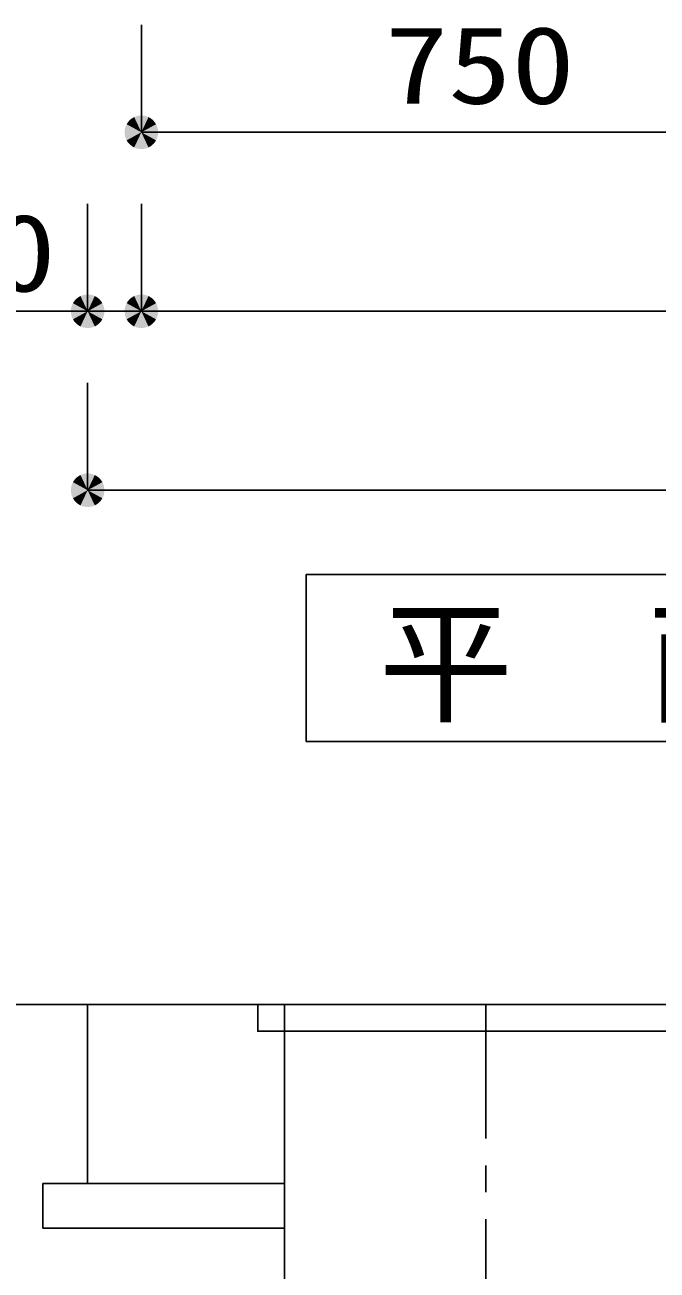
# Model space of a CAD drawing. Units: millimetres, scale not verified. Extents: x -23960 to 8910, y -6308 to 6308.
# Drawn here: x -5934 to -5227, y -1890 to -498 of the extents above; entities that cross this region are included whole.
import ezdxf
from ezdxf.enums import TextEntityAlignment as Align

# ---------------------------------------------------------------- set-up
doc = ezdxf.new("R2010")
doc.units = ezdxf.units.MM
doc.header["$LTSCALE"] = 30
doc.linetypes.add('CHAIN1', pattern=[8, 5, -1, 1, -1])
for name, color, linetype, lineweight in [('0-1_空気管', 3, 'Continuous', 25), ('0-2_製作', 3, 'Continuous', 25), ('0-3_00クル-フ-6寸法', 132, 'Continuous', 25), ('0-4_機器', 2, 'Continuous', 25)]:
    doc.layers.add(name, color=color, linetype=linetype, lineweight=lineweight)
doc.styles.add('ＭＳ ゴシック', font='')
doc.styles.get('ＭＳ ゴシック').set_extended_font_data('MS Gothic')

msp = doc.modelspace()

# ---------------------------------------------------------------- linework, layer by layer
at = {"layer": '0-1_空気管'}
for p, q in [((-5693.92, -1593.08), (-3728.57, -1593.08)), ((-5643.43, -1928.08), (-5643.43, -1593.08))]:
    msp.add_line(p, q, dxfattribs=at)
at = {"layer": '0-1_空気管', "linetype": 'CHAIN1'}
msp.add_line((-5418.57, -1593.08), (-5418.57, -1944.3), dxfattribs=at)
at = {"layer": '0-1_空気管'}
msp.add_lwpolyline([(-5673.57, -1593.08), (-5673.57, -1623.08), (-5163.57, -1623.08)], dxfattribs=at)
at = {"layer": '0-2_製作', "color": 2}
msp.add_line((-6879.34, -1593.08), (-5827.57, -1593.08), dxfattribs=at)
at = {"layer": '0-2_製作'}
msp.add_line((-5643.43, -1653.08), (-5643.43, -1924.88), dxfattribs=at)
at = {"layer": '0-3_00クル-フ-6寸法', "color": 4}
for p, q in [((-5803.57, -498.49), (-5803.57, -618.49)), ((-5803.57, -618.49), (-5053.6, -618.49)), ((-5863.57, -698.49), (-5863.57, -818.49)), ((-5803.57, -698.49), (-5803.57, -818.49)), ((-5803.57, -698.49), (-5803.57, -818.49)), ((-5863.57, -818.49), (-6059.2, -818.49)), ((-5803.57, -818.49), (-5863.57, -818.49)), ((-3593.6, -818.49), (-5803.57, -818.49)), ((-5863.57, -898.49), (-5863.57, -1018.49)), ((-3533.6, -1018.49), (-5863.57, -1018.49))]:
    msp.add_line(p, q, dxfattribs=at)
at = {"layer": '0-3_00クル-フ-6寸法'}
for points in [[(-5803.57, -618.49), (-5821.73, -613.83), (-5821, -611.59)], [(-5803.57, -618.49), (-5821, -611.59), (-5820, -609.46)], [(-5803.57, -618.49), (-5820, -609.46), (-5818.73, -607.47)], [(-5803.57, -618.49), (-5818.73, -607.47), (-5817.23, -605.65)], [(-5803.57, -618.49), (-5817.23, -605.65), (-5815.52, -604.04)], [(-5803.57, -618.49), (-5815.52, -604.04), (-5813.61, -602.66)], [(-5803.57, -618.49), (-5813.61, -602.66), (-5811.55, -601.52)], [(-5803.57, -618.49), (-5811.55, -601.52), (-5809.36, -600.66)], [(-5803.57, -618.49), (-5809.36, -600.66), (-5807.08, -600.07)], [(-5803.57, -618.49), (-5807.08, -600.07), (-5804.74, -599.77)], [(-5803.57, -618.49), (-5804.74, -599.77), (-5802.39, -599.77)], [(-5803.57, -618.49), (-5802.39, -599.77), (-5800.05, -600.07)], [(-5803.57, -618.49), (-5800.05, -600.07), (-5797.77, -600.66)], [(-5803.57, -618.49), (-5797.77, -600.66), (-5795.58, -601.52)], [(-5803.57, -618.49), (-5795.58, -601.52), (-5793.52, -602.66)], [(-5803.57, -618.49), (-5793.52, -602.66), (-5791.61, -604.04)], [(-5803.57, -618.49), (-5791.61, -604.04), (-5789.9, -605.65)], [(-5803.57, -618.49), (-5789.9, -605.65), (-5788.4, -607.47)], [(-5803.57, -618.49), (-5788.4, -607.47), (-5787.13, -609.46)], [(-5803.57, -618.49), (-5787.13, -609.46), (-5786.13, -611.59)], [(-5803.57, -618.49), (-5786.13, -611.59), (-5785.4, -613.83)], [(-5803.57, -618.49), (-5822.32, -618.49), (-5822.17, -616.14)], [(-5803.57, -618.49), (-5822.17, -620.84), (-5822.32, -618.49)], [(-5803.57, -618.49), (-5822.17, -616.14), (-5821.73, -613.83)], [(-5803.57, -618.49), (-5821.73, -623.15), (-5822.17, -620.84)], [(-5803.57, -618.49), (-5821, -625.39), (-5821.73, -623.15)], [(-5803.57, -618.49), (-5820, -627.52), (-5821, -625.39)], [(-5803.57, -618.49), (-5818.73, -629.51), (-5820, -627.52)], [(-5803.57, -618.49), (-5817.23, -631.32), (-5818.73, -629.51)], [(-5803.57, -618.49), (-5815.52, -632.94), (-5817.23, -631.32)], [(-5803.57, -618.49), (-5813.61, -634.32), (-5815.52, -632.94)], [(-5803.57, -618.49), (-5811.55, -635.45), (-5813.61, -634.32)], [(-5803.57, -618.49), (-5809.36, -636.32), (-5811.55, -635.45)], [(-5803.57, -618.49), (-5807.08, -636.91), (-5809.36, -636.32)], [(-5803.57, -618.49), (-5804.74, -637.2), (-5807.08, -636.91)], [(-5803.57, -618.49), (-5802.39, -637.2), (-5804.74, -637.2)], [(-5803.57, -618.49), (-5785.4, -613.83), (-5784.96, -616.14)], [(-5803.57, -618.49), (-5784.96, -616.14), (-5784.82, -618.49)], [(-5803.57, -618.49), (-5800.05, -636.91), (-5802.39, -637.2)], [(-5803.57, -618.49), (-5797.77, -636.32), (-5800.05, -636.91)], [(-5803.57, -618.49), (-5795.58, -635.45), (-5797.77, -636.32)], [(-5803.57, -618.49), (-5793.52, -634.32), (-5795.58, -635.45)], [(-5803.57, -618.49), (-5791.61, -632.94), (-5793.52, -634.32)], [(-5803.57, -618.49), (-5789.9, -631.32), (-5791.61, -632.94)], [(-5803.57, -618.49), (-5788.4, -629.51), (-5789.9, -631.32)], [(-5803.57, -618.49), (-5787.13, -627.52), (-5788.4, -629.51)], [(-5803.57, -618.49), (-5786.13, -625.39), (-5787.13, -627.52)], [(-5803.57, -618.49), (-5785.4, -623.15), (-5786.13, -625.39)], [(-5803.57, -618.49), (-5784.96, -620.84), (-5785.4, -623.15)], [(-5803.57, -618.49), (-5784.82, -618.49), (-5784.96, -620.84)], [(-5863.57, -818.49), (-5878.73, -807.47), (-5877.23, -805.65)], [(-5863.57, -818.49), (-5877.23, -805.65), (-5875.52, -804.04)], [(-5863.57, -818.49), (-5875.52, -804.04), (-5873.61, -802.66)], [(-5863.57, -818.49), (-5873.61, -802.66), (-5871.55, -801.52)], [(-5863.57, -818.49), (-5871.55, -801.52), (-5869.36, -800.66)], [(-5863.57, -818.49), (-5869.36, -800.66), (-5867.08, -800.07)], [(-5863.57, -818.49), (-5867.08, -800.07), (-5864.74, -799.77)], [(-5863.57, -818.49), (-5864.74, -799.77), (-5862.39, -799.77)], [(-5863.57, -818.49), (-5862.39, -799.77), (-5860.05, -800.07)], [(-5863.57, -818.49), (-5860.05, -800.07), (-5857.77, -800.66)], [(-5863.57, -818.49), (-5857.77, -800.66), (-5855.58, -801.52)], [(-5863.57, -818.49), (-5855.58, -801.52), (-5853.52, -802.66)], [(-5863.57, -818.49), (-5853.52, -802.66), (-5851.61, -804.04)], [(-5863.57, -818.49), (-5851.61, -804.04), (-5849.9, -805.65)], [(-5863.57, -818.49), (-5849.9, -805.65), (-5848.4, -807.47)], [(-5803.57, -818.49), (-5818.73, -807.47), (-5817.23, -805.65)], [(-5803.57, -818.49), (-5818.73, -807.47), (-5817.23, -805.65)], [(-5803.57, -818.49), (-5817.23, -805.65), (-5815.52, -804.04)], [(-5803.57, -818.49), (-5817.23, -805.65), (-5815.52, -804.04)], [(-5803.57, -818.49), (-5815.52, -804.04), (-5813.61, -802.66)], [(-5803.57, -818.49), (-5815.52, -804.04), (-5813.61, -802.66)], [(-5803.57, -818.49), (-5813.61, -802.66), (-5811.55, -801.52)], [(-5803.57, -818.49), (-5813.61, -802.66), (-5811.55, -801.52)], [(-5803.57, -818.49), (-5811.55, -801.52), (-5809.36, -800.66)], [(-5803.57, -818.49), (-5811.55, -801.52), (-5809.36, -800.66)], [(-5803.57, -818.49), (-5809.36, -800.66), (-5807.08, -800.07)], [(-5803.57, -818.49), (-5809.36, -800.66), (-5807.08, -800.07)], [(-5803.57, -818.49), (-5807.08, -800.07), (-5804.74, -799.77)], [(-5803.57, -818.49), (-5807.08, -800.07), (-5804.74, -799.77)], [(-5803.57, -818.49), (-5804.74, -799.77), (-5802.39, -799.77)], [(-5803.57, -818.49), (-5804.74, -799.77), (-5802.39, -799.77)], [(-5803.57, -818.49), (-5802.39, -799.77), (-5800.05, -800.07)], [(-5803.57, -818.49), (-5802.39, -799.77), (-5800.05, -800.07)], [(-5803.57, -818.49), (-5800.05, -800.07), (-5797.77, -800.66)], [(-5803.57, -818.49), (-5800.05, -800.07), (-5797.77, -800.66)], [(-5803.57, -818.49), (-5797.77, -800.66), (-5795.58, -801.52)], [(-5803.57, -818.49), (-5797.77, -800.66), (-5795.58, -801.52)], [(-5803.57, -818.49), (-5795.58, -801.52), (-5793.52, -802.66)], [(-5803.57, -818.49), (-5795.58, -801.52), (-5793.52, -802.66)], [(-5803.57, -818.49), (-5793.52, -802.66), (-5791.61, -804.04)], [(-5803.57, -818.49), (-5793.52, -802.66), (-5791.61, -804.04)], [(-5803.57, -818.49), (-5791.61, -804.04), (-5789.9, -805.65)], [(-5803.57, -818.49), (-5791.61, -804.04), (-5789.9, -805.65)], [(-5803.57, -818.49), (-5789.9, -805.65), (-5788.4, -807.47)], [(-5803.57, -818.49), (-5789.9, -805.65), (-5788.4, -807.47)], [(-5863.57, -818.49), (-5882.32, -818.49), (-5882.17, -816.14)], [(-5863.57, -818.49), (-5882.17, -820.84), (-5882.32, -818.49)], [(-5863.57, -818.49), (-5882.17, -816.14), (-5881.73, -813.83)], [(-5863.57, -818.49), (-5881.73, -823.15), (-5882.17, -820.84)], [(-5863.57, -818.49), (-5881.73, -813.83), (-5881, -811.59)], [(-5863.57, -818.49), (-5881, -825.39), (-5881.73, -823.15)], [(-5863.57, -818.49), (-5881, -811.59), (-5880, -809.46)], [(-5863.57, -818.49), (-5880, -827.52), (-5881, -825.39)], [(-5863.57, -818.49), (-5880, -809.46), (-5878.73, -807.47)], [(-5863.57, -818.49), (-5878.73, -829.51), (-5880, -827.52)], [(-5863.57, -818.49), (-5877.23, -831.32), (-5878.73, -829.51)], [(-5863.57, -818.49), (-5875.52, -832.94), (-5877.23, -831.32)], [(-5863.57, -818.49), (-5873.61, -834.32), (-5875.52, -832.94)], [(-5863.57, -818.49), (-5871.55, -835.45), (-5873.61, -834.32)], [(-5863.57, -818.49), (-5869.36, -836.32), (-5871.55, -835.45)], [(-5863.57, -818.49), (-5867.08, -836.91), (-5869.36, -836.32)], [(-5863.57, -818.49), (-5864.74, -837.2), (-5867.08, -836.91)], [(-5863.57, -818.49), (-5862.39, -837.2), (-5864.74, -837.2)], [(-5863.57, -818.49), (-5848.4, -807.47), (-5847.13, -809.46)], [(-5863.57, -818.49), (-5847.13, -809.46), (-5846.13, -811.59)], [(-5863.57, -818.49), (-5846.13, -811.59), (-5845.4, -813.83)], [(-5863.57, -818.49), (-5845.4, -813.83), (-5844.96, -816.14)], [(-5863.57, -818.49), (-5844.96, -816.14), (-5844.82, -818.49)], [(-5863.57, -818.49), (-5860.05, -836.91), (-5862.39, -837.2)], [(-5863.57, -818.49), (-5857.77, -836.32), (-5860.05, -836.91)], [(-5863.57, -818.49), (-5855.58, -835.45), (-5857.77, -836.32)], [(-5863.57, -818.49), (-5853.52, -834.32), (-5855.58, -835.45)], [(-5863.57, -818.49), (-5851.61, -832.94), (-5853.52, -834.32)], [(-5863.57, -818.49), (-5849.9, -831.32), (-5851.61, -832.94)], [(-5863.57, -818.49), (-5848.4, -829.51), (-5849.9, -831.32)], [(-5863.57, -818.49), (-5847.13, -827.52), (-5848.4, -829.51)], [(-5863.57, -818.49), (-5846.13, -825.39), (-5847.13, -827.52)], [(-5863.57, -818.49), (-5845.4, -823.15), (-5846.13, -825.39)], [(-5863.57, -818.49), (-5844.96, -820.84), (-5845.4, -823.15)], [(-5863.57, -818.49), (-5844.82, -818.49), (-5844.96, -820.84)], [(-5803.57, -818.49), (-5822.32, -818.49), (-5822.17, -816.14)], [(-5803.57, -818.49), (-5822.32, -818.49), (-5822.17, -816.14)], [(-5803.57, -818.49), (-5822.17, -820.84), (-5822.32, -818.49)], [(-5803.57, -818.49), (-5822.17, -820.84), (-5822.32, -818.49)], [(-5803.57, -818.49), (-5822.17, -816.14), (-5821.73, -813.83)], [(-5803.57, -818.49), (-5822.17, -816.14), (-5821.73, -813.83)], [(-5803.57, -818.49), (-5821.73, -823.15), (-5822.17, -820.84)], [(-5803.57, -818.49), (-5821.73, -823.15), (-5822.17, -820.84)], [(-5803.57, -818.49), (-5821.73, -813.83), (-5821, -811.59)], [(-5803.57, -818.49), (-5821.73, -813.83), (-5821, -811.59)], [(-5803.57, -818.49), (-5821, -825.39), (-5821.73, -823.15)], [(-5803.57, -818.49), (-5821, -825.39), (-5821.73, -823.15)], [(-5803.57, -818.49), (-5821, -811.59), (-5820, -809.46)], [(-5803.57, -818.49), (-5821, -811.59), (-5820, -809.46)], [(-5803.57, -818.49), (-5820, -827.52), (-5821, -825.39)], [(-5803.57, -818.49), (-5820, -827.52), (-5821, -825.39)], [(-5803.57, -818.49), (-5820, -809.46), (-5818.73, -807.47)], [(-5803.57, -818.49), (-5820, -809.46), (-5818.73, -807.47)], [(-5803.57, -818.49), (-5818.73, -829.51), (-5820, -827.52)], [(-5803.57, -818.49), (-5818.73, -829.51), (-5820, -827.52)], [(-5803.57, -818.49), (-5817.23, -831.32), (-5818.73, -829.51)], [(-5803.57, -818.49), (-5817.23, -831.32), (-5818.73, -829.51)], [(-5803.57, -818.49), (-5815.52, -832.94), (-5817.23, -831.32)], [(-5803.57, -818.49), (-5815.52, -832.94), (-5817.23, -831.32)], [(-5803.57, -818.49), (-5813.61, -834.32), (-5815.52, -832.94)], [(-5803.57, -818.49), (-5813.61, -834.32), (-5815.52, -832.94)], [(-5803.57, -818.49), (-5811.55, -835.45), (-5813.61, -834.32)], [(-5803.57, -818.49), (-5811.55, -835.45), (-5813.61, -834.32)], [(-5803.57, -818.49), (-5809.36, -836.32), (-5811.55, -835.45)], [(-5803.57, -818.49), (-5809.36, -836.32), (-5811.55, -835.45)], [(-5803.57, -818.49), (-5807.08, -836.91), (-5809.36, -836.32)], [(-5803.57, -818.49), (-5807.08, -836.91), (-5809.36, -836.32)], [(-5803.57, -818.49), (-5804.74, -837.2), (-5807.08, -836.91)], [(-5803.57, -818.49), (-5804.74, -837.2), (-5807.08, -836.91)], [(-5803.57, -818.49), (-5802.39, -837.2), (-5804.74, -837.2)], [(-5803.57, -818.49), (-5802.39, -837.2), (-5804.74, -837.2)], [(-5803.57, -818.49), (-5788.4, -807.47), (-5787.13, -809.46)], [(-5803.57, -818.49), (-5788.4, -807.47), (-5787.13, -809.46)], [(-5803.57, -818.49), (-5787.13, -809.46), (-5786.13, -811.59)], [(-5803.57, -818.49), (-5787.13, -809.46), (-5786.13, -811.59)], [(-5803.57, -818.49), (-5786.13, -811.59), (-5785.4, -813.83)], [(-5803.57, -818.49), (-5786.13, -811.59), (-5785.4, -813.83)], [(-5803.57, -818.49), (-5785.4, -813.83), (-5784.96, -816.14)], [(-5803.57, -818.49), (-5785.4, -813.83), (-5784.96, -816.14)], [(-5803.57, -818.49), (-5784.96, -816.14), (-5784.82, -818.49)], [(-5803.57, -818.49), (-5784.96, -816.14), (-5784.82, -818.49)], [(-5803.57, -818.49), (-5800.05, -836.91), (-5802.39, -837.2)], [(-5803.57, -818.49), (-5797.77, -836.32), (-5800.05, -836.91)], [(-5803.57, -818.49), (-5795.58, -835.45), (-5797.77, -836.32)], [(-5803.57, -818.49), (-5793.52, -834.32), (-5795.58, -835.45)], [(-5803.57, -818.49), (-5791.61, -832.94), (-5793.52, -834.32)], [(-5803.57, -818.49), (-5789.9, -831.32), (-5791.61, -832.94)], [(-5803.57, -818.49), (-5788.4, -829.51), (-5789.9, -831.32)], [(-5803.57, -818.49), (-5787.13, -827.52), (-5788.4, -829.51)], [(-5803.57, -818.49), (-5786.13, -825.39), (-5787.13, -827.52)], [(-5803.57, -818.49), (-5785.4, -823.15), (-5786.13, -825.39)], [(-5803.57, -818.49), (-5784.96, -820.84), (-5785.4, -823.15)], [(-5803.57, -818.49), (-5784.82, -818.49), (-5784.96, -820.84)], [(-5803.57, -818.49), (-5800.05, -836.91), (-5802.39, -837.2)], [(-5803.57, -818.49), (-5797.77, -836.32), (-5800.05, -836.91)], [(-5803.57, -818.49), (-5795.58, -835.45), (-5797.77, -836.32)], [(-5803.57, -818.49), (-5793.52, -834.32), (-5795.58, -835.45)], [(-5803.57, -818.49), (-5791.61, -832.94), (-5793.52, -834.32)], [(-5803.57, -818.49), (-5789.9, -831.32), (-5791.61, -832.94)], [(-5803.57, -818.49), (-5788.4, -829.51), (-5789.9, -831.32)], [(-5803.57, -818.49), (-5787.13, -827.52), (-5788.4, -829.51)], [(-5803.57, -818.49), (-5786.13, -825.39), (-5787.13, -827.52)], [(-5803.57, -818.49), (-5785.4, -823.15), (-5786.13, -825.39)], [(-5803.57, -818.49), (-5784.96, -820.84), (-5785.4, -823.15)], [(-5803.57, -818.49), (-5784.82, -818.49), (-5784.96, -820.84)], [(-5863.57, -1018.49), (-5873.61, -1002.66), (-5871.55, -1001.52)], [(-5863.57, -1018.49), (-5871.55, -1001.52), (-5869.36, -1000.66)], [(-5863.57, -1018.49), (-5869.36, -1000.66), (-5867.08, -1000.07)], [(-5863.57, -1018.49), (-5867.08, -1000.07), (-5864.74, -999.77)], [(-5863.57, -1018.49), (-5864.74, -999.77), (-5862.39, -999.77)], [(-5863.57, -1018.49), (-5862.39, -999.77), (-5860.05, -1000.07)], [(-5863.57, -1018.49), (-5860.05, -1000.07), (-5857.77, -1000.66)], [(-5863.57, -1018.49), (-5857.77, -1000.66), (-5855.58, -1001.52)], [(-5863.57, -1018.49), (-5855.58, -1001.52), (-5853.52, -1002.66)], [(-5863.57, -1018.49), (-5882.17, -1016.14), (-5881.73, -1013.83)], [(-5863.57, -1018.49), (-5881.73, -1013.83), (-5881, -1011.59)], [(-5863.57, -1018.49), (-5881, -1011.59), (-5880, -1009.46)], [(-5863.57, -1018.49), (-5880, -1009.46), (-5878.73, -1007.47)], [(-5863.57, -1018.49), (-5878.73, -1007.47), (-5877.23, -1005.65)], [(-5863.57, -1018.49), (-5877.23, -1005.65), (-5875.52, -1004.04)], [(-5863.57, -1018.49), (-5875.52, -1004.04), (-5873.61, -1002.66)], [(-5863.57, -1018.49), (-5853.52, -1002.66), (-5851.61, -1004.04)], [(-5863.57, -1018.49), (-5851.61, -1004.04), (-5849.9, -1005.65)], [(-5863.57, -1018.49), (-5849.9, -1005.65), (-5848.4, -1007.47)], [(-5863.57, -1018.49), (-5848.4, -1007.47), (-5847.13, -1009.46)], [(-5863.57, -1018.49), (-5847.13, -1009.46), (-5846.13, -1011.59)], [(-5863.57, -1018.49), (-5846.13, -1011.59), (-5845.4, -1013.83)], [(-5863.57, -1018.49), (-5845.4, -1013.83), (-5844.96, -1016.14)], [(-5863.57, -1018.49), (-5882.32, -1018.49), (-5882.17, -1016.14)], [(-5863.57, -1018.49), (-5882.17, -1020.84), (-5882.32, -1018.49)], [(-5863.57, -1018.49), (-5881.73, -1023.15), (-5882.17, -1020.84)], [(-5863.57, -1018.49), (-5881, -1025.39), (-5881.73, -1023.15)], [(-5863.57, -1018.49), (-5880, -1027.52), (-5881, -1025.39)], [(-5863.57, -1018.49), (-5878.73, -1029.51), (-5880, -1027.52)], [(-5863.57, -1018.49), (-5877.23, -1031.32), (-5878.73, -1029.51)], [(-5863.57, -1018.49), (-5875.52, -1032.94), (-5877.23, -1031.32)], [(-5863.57, -1018.49), (-5873.61, -1034.32), (-5875.52, -1032.94)], [(-5863.57, -1018.49), (-5871.55, -1035.45), (-5873.61, -1034.32)], [(-5863.57, -1018.49), (-5869.36, -1036.32), (-5871.55, -1035.45)], [(-5863.57, -1018.49), (-5867.08, -1036.91), (-5869.36, -1036.32)], [(-5863.57, -1018.49), (-5864.74, -1037.2), (-5867.08, -1036.91)], [(-5863.57, -1018.49), (-5862.39, -1037.2), (-5864.74, -1037.2)], [(-5863.57, -1018.49), (-5844.96, -1016.14), (-5844.82, -1018.49)], [(-5863.57, -1018.49), (-5860.05, -1036.91), (-5862.39, -1037.2)], [(-5863.57, -1018.49), (-5857.77, -1036.32), (-5860.05, -1036.91)], [(-5863.57, -1018.49), (-5855.58, -1035.45), (-5857.77, -1036.32)], [(-5863.57, -1018.49), (-5853.52, -1034.32), (-5855.58, -1035.45)], [(-5863.57, -1018.49), (-5851.61, -1032.94), (-5853.52, -1034.32)], [(-5863.57, -1018.49), (-5849.9, -1031.32), (-5851.61, -1032.94)], [(-5863.57, -1018.49), (-5848.4, -1029.51), (-5849.9, -1031.32)], [(-5863.57, -1018.49), (-5847.13, -1027.52), (-5848.4, -1029.51)], [(-5863.57, -1018.49), (-5846.13, -1025.39), (-5847.13, -1027.52)], [(-5863.57, -1018.49), (-5845.4, -1023.15), (-5846.13, -1025.39)], [(-5863.57, -1018.49), (-5844.96, -1020.84), (-5845.4, -1023.15)], [(-5863.57, -1018.49), (-5844.82, -1018.49), (-5844.96, -1020.84)]]:
    msp.add_solid(points, dxfattribs=at)
at = {"layer": '0-4_機器'}
for p, q in [((-5863.57, -1793.08), (-5863.57, -1593.08)), ((-3236.44, -1593.08), (-5863.57, -1593.08)), ((-5913.57, -1843.08), (-5913.57, -1793.08)), ((-5643.43, -1793.08), (-5913.57, -1793.08)), ((-5643.43, -1843.08), (-5913.57, -1843.08))]:
    msp.add_line(p, q, dxfattribs=at)
at = {"layer": '0-4_機器', "color": 3}
msp.add_lwpolyline([(-3590.09, -1299.15), (-3590.09, -1112.85), (-5619.42, -1112.85), (-5619.42, -1299.15)], close=True, dxfattribs=at)

# ---------------------------------------------------------------- texts
at = {"layer": '0-3_00クル-フ-6寸法', "color": 3, "style": 'ＭＳ ゴシック', "width": 1.2}
for s, p in [('750', (-5531.44, -612.64)), ('60', (-6040.7, -822.38))]:
    msp.add_text(s, height=86.66, dxfattribs=at).set_placement(p, align=Align.BOTTOM_LEFT)
at = {"layer": '0-4_機器', "color": 4, "style": 'ＭＳ ゴシック'}
msp.add_text('平\u3000面\u3000図', height=110, dxfattribs=at).set_placement((-5538.18, -1299.12), align=Align.BOTTOM_LEFT)

doc.saveas('drawing.dxf')
